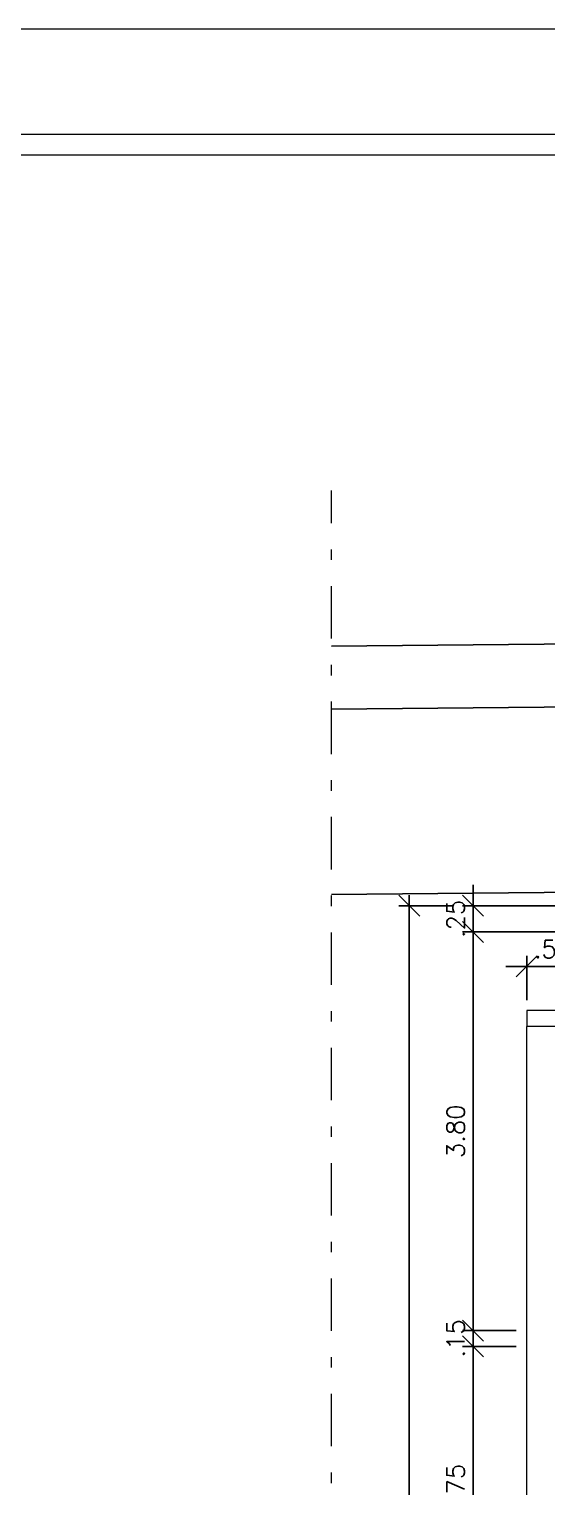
# Model space of a CAD drawing. Header units: millimetres. Extents: x 521 to 1055, y 261 to 520.
# Drawn here: x 595.07 to 600, y 418.71 to 432.6 of the extents above; entities that cross this region are included whole.
import ezdxf

# ---------------------------------------------------------------- set-up
doc = ezdxf.new("R2010")
doc.units = ezdxf.units.MM
doc.linetypes.add('CONTINU', pattern=[0])
doc.linetypes.add('DASHDOTX2', pattern=[2, 1, -0.5, 0, -0.5])
doc.layers.add('0.1', color=8, linetype='Continuous', lineweight=13)
doc.layers.add('02', color=1, linetype='Continuous')
doc.styles.add('ROMANS', font='romans')
doc.dimstyles.new('Fares Eng - 50', dxfattribs={"dimscale": 2, "dimtxt": 0.085, "dimasz": 0.1, "dimexe": 0.05, "dimexo": 0.05, "dimgap": 0.04, "dimtad": 1, "dimzin": 4, "dimdsep": 46, "dimtxsty": 'ROMANS', "dimblk1": 'OBLIQUE', "dimblk2": 'OBLIQUE', "dimsah": 1, "dimcen": 0.05, "dimdle": 0.05, "dimclrd": 8, "dimclre": 8, "dimclrt": 8, "dimaunit": 1, "dimadec": 0, "dimazin": 0, "dimtfac": 1, "dimtix": 1, "dimtmove": 2, "dimatfit": 0, "dimldrblk": 'OPEN90', "dimfxl": 1, "dimtolj": 1, "dimtzin": 0, "dimarcsym": 0})

# ---------------------------------------------------------------- blocks, each defined once
blk = doc.blocks.new('_OBLIQUE')
at = {"color": 0, "linetype": 'ByBlock'}
blk.add_line((-0.5, -0.5), (0.5, 0.5), dxfattribs=at)
blk = doc.blocks.new('*D807')
at = {"layer": '0.1', "color": 8, "linetype": 'CONTINU', "lineweight": -2, "transparency": 16777216}
for p, q in [((599.811, 423.346), (599.811, 423.768)), ((600.311, 423.346), (600.311, 423.768)), ((599.811, 423.668), (599.611, 423.668)), ((599.811, 423.668), (600.311, 423.668)), ((600.311, 423.668), (600.511, 423.668))]:
    blk.add_line(p, q, dxfattribs=at)
at = {"layer": 'DEFPOINTS', "color": 0, "linetype": 'CONTINU', "lineweight": -2, "transparency": 16777216}
for p in [(600.311, 423.668), (599.811, 423.246), (600.311, 423.246)]:
    blk.add_point(p, dxfattribs=at)
at = {"layer": '0.1', "color": 8, "linetype": 'CONTINU', "lineweight": -2, "transparency": 16777216, "xscale": 0.2, "yscale": 0.2, "zscale": 0.2}
blk.add_blockref('_OBLIQUE', (599.811, 423.668), dxfattribs=at)
at = {"layer": '0.1', "color": 8, "linetype": 'CONTINU', "lineweight": -2, "transparency": 16777216, "xscale": 0.2, "yscale": 0.2, "zscale": 0.2, "rotation": 180}
blk.add_blockref('_OBLIQUE', (600.311, 423.668), dxfattribs=at)
at = {"layer": '0.1', "color": 8, "linetype": 'CONTINU', "transparency": 16777216, "insert": (600.061, 423.833), "char_height": 0.17, "attachment_point": 5, "style": 'ROMANS'}
blk.add_mtext('\\A1;.50', dxfattribs=at)
blk = doc.blocks.new('_Open90')
at = {"color": 0, "linetype": 'ByBlock', "lineweight": -2}
for p, q in [((0, 0), (-1, 0)), ((-0.5, 0.5), (0, 0)), ((0, 0), (-0.5, -0.5))]:
    blk.add_line(p, q, dxfattribs=at)
blk = doc.blocks.new('*D754')
at = {"layer": '0.1', "color": 8, "linetype": 'CONTINU', "lineweight": -2, "transparency": 16777216}
for p, q in [((599.299, 420.196), (599.299, 420.396)), ((599.711, 420.196), (599.199, 420.196)), ((599.299, 420.046), (599.299, 420.196)), ((599.711, 420.046), (599.199, 420.046)), ((599.299, 420.046), (599.299, 419.846))]:
    blk.add_line(p, q, dxfattribs=at)
at = {"layer": 'DEFPOINTS', "color": 0, "linetype": 'CONTINU', "lineweight": -2, "transparency": 16777216}
for p in [(599.299, 420.196), (599.811, 420.196), (599.811, 420.046)]:
    blk.add_point(p, dxfattribs=at)
at = {"layer": '0.1', "color": 8, "linetype": 'CONTINU', "lineweight": -2, "transparency": 16777216, "xscale": 0.2, "yscale": 0.2, "zscale": 0.2}
for p, rotation in [((599.299, 420.196), 270), ((599.299, 420.046), 90)]:
    blk.add_blockref('_OBLIQUE', p, dxfattribs=dict(at, rotation=rotation))
at = {"layer": '0.1', "color": 8, "linetype": 'CONTINU', "transparency": 16777216, "insert": (599.134, 420.121), "char_height": 0.17, "attachment_point": 5, "rotation": 90, "style": 'ROMANS'}
blk.add_mtext('\\A1;.15', dxfattribs=at)
blk = doc.blocks.new('*D755')
at = {"layer": '0.1', "color": 8, "linetype": 'CONTINU', "lineweight": -2, "transparency": 16777216}
for p, q in [((599.711, 423.996), (599.199, 423.996)), ((599.299, 420.096), (599.299, 424.096)), ((599.711, 420.196), (599.199, 420.196))]:
    blk.add_line(p, q, dxfattribs=at)
at = {"layer": 'DEFPOINTS', "color": 0, "linetype": 'CONTINU', "lineweight": -2, "transparency": 16777216}
for p in [(599.299, 423.996), (599.811, 423.996), (599.811, 420.196)]:
    blk.add_point(p, dxfattribs=at)
at = {"layer": '0.1', "color": 8, "linetype": 'CONTINU', "lineweight": -2, "transparency": 16777216, "xscale": 0.2, "yscale": 0.2, "zscale": 0.2}
for p, rotation in [((599.299, 423.996), 90), ((599.299, 420.196), 270)]:
    blk.add_blockref('_OBLIQUE', p, dxfattribs=dict(at, rotation=rotation))
at = {"layer": '0.1', "color": 8, "linetype": 'CONTINU', "transparency": 16777216, "insert": (599.134, 422.096), "char_height": 0.17, "attachment_point": 5, "rotation": 90, "style": 'ROMANS'}
blk.add_mtext('\\A1;3.80', dxfattribs=at)
blk = doc.blocks.new('*D756')
at = {"layer": '0.1', "color": 8, "linetype": 'CONTINU', "lineweight": -2, "transparency": 16777216}
for p, q in [((599.299, 424.246), (599.299, 424.446)), ((600.211, 424.246), (599.199, 424.246)), ((599.299, 423.996), (599.299, 424.246)), ((600.211, 423.996), (599.199, 423.996)), ((599.299, 423.996), (599.299, 423.796))]:
    blk.add_line(p, q, dxfattribs=at)
at = {"layer": 'DEFPOINTS', "color": 0, "linetype": 'CONTINU', "lineweight": -2, "transparency": 16777216}
for p in [(599.299, 424.246), (600.311, 424.246), (600.311, 423.996)]:
    blk.add_point(p, dxfattribs=at)
at = {"layer": '0.1', "color": 8, "linetype": 'CONTINU', "lineweight": -2, "transparency": 16777216, "xscale": 0.2, "yscale": 0.2, "zscale": 0.2}
for p, rotation in [((599.299, 424.246), 270), ((599.299, 423.996), 90)]:
    blk.add_blockref('_OBLIQUE', p, dxfattribs=dict(at, rotation=rotation))
at = {"layer": '0.1', "color": 8, "linetype": 'CONTINU', "transparency": 16777216, "insert": (599.134, 424.121), "char_height": 0.17, "attachment_point": 5, "rotation": 90, "style": 'ROMANS'}
blk.add_mtext('\\A1;.25', dxfattribs=at)
blk = doc.blocks.new('*D757')
at = {"layer": '0.1', "color": 8, "linetype": 'CONTINU', "lineweight": -2, "transparency": 16777216}
for p, q in [((598.691, 374.146), (598.691, 424.346)), ((599.099, 424.246), (598.591, 424.246)), ((599.099, 374.246), (598.591, 374.246))]:
    blk.add_line(p, q, dxfattribs=at)
at = {"layer": 'DEFPOINTS', "color": 0, "linetype": 'CONTINU', "lineweight": -2, "transparency": 16777216}
for p in [(598.691, 424.246), (599.199, 424.246), (599.199, 374.246)]:
    blk.add_point(p, dxfattribs=at)
at = {"layer": '0.1', "color": 8, "linetype": 'CONTINU', "lineweight": -2, "transparency": 16777216, "xscale": 0.2, "yscale": 0.2, "zscale": 0.2}
for p, rotation in [((598.691, 424.246), 90), ((598.691, 374.246), 270)]:
    blk.add_blockref('_OBLIQUE', p, dxfattribs=dict(at, rotation=rotation))
at = {"layer": '0.1', "color": 8, "linetype": 'CONTINU', "transparency": 16777216, "insert": (598.526, 399.246), "char_height": 0.17, "attachment_point": 5, "rotation": 90, "style": 'ROMANS'}
blk.add_mtext('\\A1;50.00', dxfattribs=at)
blk = doc.blocks.new('SUP')
at = {"layer": '02', "color": 8}
for p, q in [((220.187, 64.022), (246.678, 64.272)), ((220.187, 63.422), (222.683, 63.445)), ((220.187, 61.654), (222.7, 61.679))]:
    blk.add_line(p, q, dxfattribs=at)
blk = doc.blocks.new('*D3264')
at = {"layer": '0.1', "color": 8, "linetype": 'CONTINU', "lineweight": -2, "transparency": 16777216}
for p, q in [((599.299, 417.196), (599.299, 420.146)), ((599.711, 420.046), (599.199, 420.046)), ((599.711, 417.296), (599.199, 417.296))]:
    blk.add_line(p, q, dxfattribs=at)
at = {"layer": 'DEFPOINTS', "color": 0, "linetype": 'CONTINU', "lineweight": -2, "transparency": 16777216}
for p in [(599.299, 420.046), (599.811, 420.046), (599.811, 417.296)]:
    blk.add_point(p, dxfattribs=at)
at = {"layer": '0.1', "color": 8, "linetype": 'CONTINU', "lineweight": -2, "transparency": 16777216, "xscale": 0.2, "yscale": 0.2, "zscale": 0.2}
for p, rotation in [((599.299, 420.046), 90), ((599.299, 417.296), 270)]:
    blk.add_blockref('_OBLIQUE', p, dxfattribs=dict(at, rotation=rotation))
at = {"layer": '0.1', "color": 8, "linetype": 'CONTINU', "lineweight": -2, "transparency": 16777216, "insert": (599.134, 418.671), "char_height": 0.17, "attachment_point": 5, "rotation": 90, "style": 'ROMANS'}
blk.add_mtext('\\A1;2.75', dxfattribs=at)

msp = doc.modelspace()

# ---------------------------------------------------------------- linework, layer by layer
at = {"layer": '0.1', "color": 8, "linetype": 'DASHDOTX2', "ltscale": 0.5}
msp.add_line((597.94872, 365.19275), (597.94872, 428.20423), dxfattribs=at)
at = {"layer": '0.1', "color": 7}
for p, q in [((599.81144, 423.24649), (599.81144, 423.09649)), ((600.31144, 423.24649), (599.81144, 423.24649)), ((600.56144, 423.09649), (599.81144, 423.09649))]:
    msp.add_line(p, q, dxfattribs=at)
at = {"layer": '0.1', "color": 8, "linetype": 'CONTINU'}
msp.add_line((599.81144, 375.39649), (599.81144, 423.09649), dxfattribs=at)
at = {"layer": '0.1', "color": 8}
for points in [[(646.97941, 432.60294), (520.77502, 432.60294), (520.77502, 348.60294), (646.97941, 348.60294)], [(523.27502, 349.60294), (523.27502, 431.60294), (645.97941, 431.60294), (645.97941, 349.60294)]]:
    msp.add_lwpolyline(points, close=True, dxfattribs=at)
msp.add_lwpolyline([(630.15941, 430.40294, 0.41421356), (629.15941, 431.40294), (524.47502, 431.40294, 0.41421356), (523.47502, 430.40294), (523.47502, 356.80294, 0.41421356), (524.47502, 355.80294), (629.15941, 355.80294, 0.41421356), (630.15941, 356.80294)], format="xyb", close=True, dxfattribs=at)

# ---------------------------------------------------------------- block references
at = {"layer": '0.1', "color": 8, "linetype": 'CONTINU', "lineweight": -2}
msp.add_blockref('SUP', (377.7614, 362.69961), dxfattribs=at)

# ---------------------------------------------------------------- dimensions: what is measured, and where the dimension line sits
at = {"layer": '0.1', "color": 8, "linetype": 'CONTINU'}
for base, p1, p2, picture, middle in [((599.29909, 424.24649), (600.31144, 423.99649), (600.31144, 424.24649), '*D756', (599.13409, 424.12149)), ((598.69139, 424.24649), (599.19909, 374.24649), (599.19909, 424.24649), '*D757', (598.52639, 399.24649)), ((599.29909, 423.99649), (599.81144, 420.19649), (599.81144, 423.99649), '*D755', (599.13409, 422.09649)), ((599.29909, 420.19649), (599.81144, 420.04649), (599.81144, 420.19649), '*D754', (599.13409, 420.12149))]:
    dim = msp.add_linear_dim(base=base, p1=p1, p2=p2, angle=90, dimstyle='Fares Eng - 50', dxfattribs=at)
    dim.commit()
    dim.dimension.update_dxf_attribs({"geometry": picture, "text_midpoint": middle})
dim = msp.add_linear_dim(base=(600.31144, 423.66781), p1=(599.81144, 423.24649), p2=(600.31144, 423.24649), dimstyle='Fares Eng - 50', dxfattribs=at)
dim.commit()
dim.dimension.update_dxf_attribs({"geometry": '*D807', "text_midpoint": (600.06144, 423.83281)})
at = {"layer": '0.1', "color": 8, "linetype": 'CONTINU', "lineweight": -2}
dim = msp.add_linear_dim(base=(599.29909, 420.04649), p1=(599.81144, 417.29649), p2=(599.81144, 420.04649), angle=90, dimstyle='Fares Eng - 50', dxfattribs=at)
dim.commit()
dim.dimension.update_dxf_attribs({"geometry": '*D3264', "text_midpoint": (599.13409, 418.67149)})

doc.saveas('drawing.dxf')
